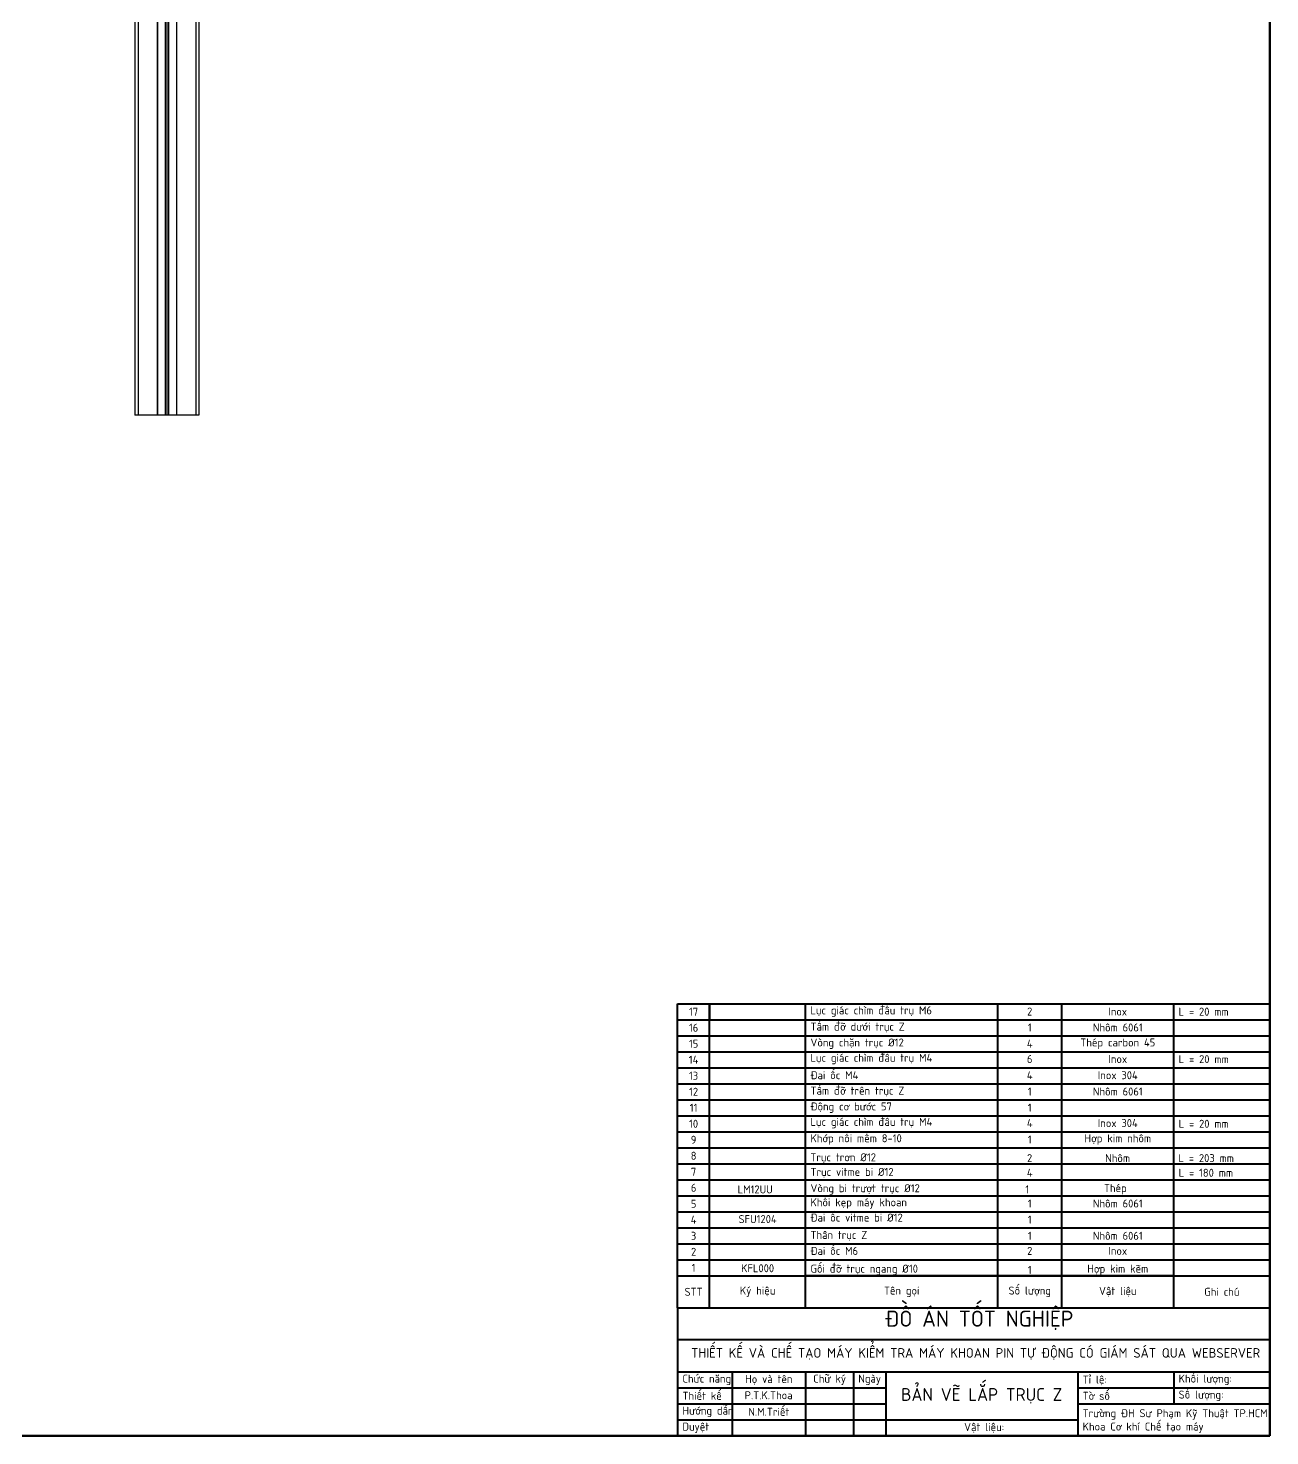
# Model space of a CAD drawing. Header units: millimetres. Extents: x 55 to 11032, y -227 to 3957.
# Drawn here: x 3967 to 4354.9, y 1679.4 to 2119.2 of the extents above; entities that cross this region are included whole.
import ezdxf

# ---------------------------------------------------------------- set-up
doc = ezdxf.new("R2010")
doc.units = ezdxf.units.MM
doc.header["$LTSCALE"] = 0.7
doc.layers.get('0').update_dxf_attribs({"color": 255})
for name, color, linetype, lineweight in [('AM_5', 10, 'Continuous', 25), ('CON', 7, 'Continuous', 50), ('KHUNGBV', 5, 'Continuous', 70), ('mãnh', 7, 'Continuous', 18), ('netdam', 7, 'Continuous', 40)]:
    doc.layers.add(name, color=color, linetype=linetype, lineweight=lineweight)
doc.styles.add('TCVN7824', font='tcvn+7284-2003r.ttf', dxfattribs={"height": 3.5})

# ---------------------------------------------------------------- blocks, each defined once
blk = doc.blocks.new('dfhjd')
at = {"layer": 'KHUNGBV', "color": 9, "ltscale": 5}
for p, q in [((7718.44, 3469.71), (7718.44, 2639.71)), ((7718.44, 2639.71), (6559.44, 2639.71))]:
    blk.add_line(p, q, dxfattribs=at)

msp = doc.modelspace()

# ---------------------------------------------------------------- linework, layer by layer
at = {"color": 7, "linetype": 'Continuous', "lineweight": 25}
for p, q in [((4000.389, 2398.296), (4000.389, 1998.296)), ((4001.389, 2398.296), (4001.389, 1998.296)), ((4007.389, 2398.296), (4007.389, 1998.296)), ((4007.45, 2398.296), (4007.45, 1998.296)), ((4009.869, 2398.296), (4009.869, 1998.296)), ((4010.389, 2398.296), (4010.389, 1998.296)), ((4010.909, 2398.296), (4010.909, 1998.296)), ((4013.328, 2398.296), (4013.328, 1998.296)), ((4013.389, 2398.296), (4013.389, 1998.296)), ((4019.389, 2398.296), (4019.389, 1998.296)), ((4020.389, 2398.296), (4020.389, 1998.296)), ((4001.389, 1998.296), (4000.389, 1998.296)), ((4007.389, 1998.296), (4001.389, 1998.296)), ((4007.45, 1998.296), (4007.389, 1998.296)), ((4009.869, 1998.296), (4007.45, 1998.296)), ((4010.389, 1998.296), (4009.869, 1998.296)), ((4010.909, 1998.296), (4010.389, 1998.296)), ((4013.328, 1998.296), (4010.909, 1998.296)), ((4013.389, 1998.296), (4013.328, 1998.296)), ((4019.389, 1998.296), (4013.389, 1998.296)), ((4020.389, 1998.296), (4019.389, 1998.296))]:
    msp.add_line(p, q, dxfattribs=at)
at = {"layer": 'CON', "ltscale": 5}
for p, q in [((4179.902, 1809.434), (4179.902, 1814.434)), ((4209.902, 1729.434), (4289.902, 1729.434)), ((4209.902, 1729.434), (4269.902, 1729.434)), ((4269.902, 1729.434), (4289.902, 1729.434)), ((4289.902, 1729.434), (4324.902, 1729.434)), ((4024.902, 1679.434), (4104.902, 1679.434)), ((4084.902, 1679.434), (4104.902, 1679.434)), ((4104.902, 1679.434), (4139.902, 1679.434))]:
    msp.add_line(p, q, dxfattribs=at)
at = {"layer": 'mãnh', "ltscale": 5}
msp.add_line((3984.902, 1679.434), (4169.902, 1679.434), dxfattribs=at)
at = {"layer": 'netdam'}
for p, q in [((4169.902, 1804.434), (4169.902, 1814.434)), ((4169.902, 1814.434), (4354.902, 1814.434)), ((4179.902, 1799.434), (4179.902, 1814.434)), ((4209.902, 1719.434), (4209.902, 1814.434)), ((4269.902, 1719.434), (4269.902, 1814.434)), ((4289.902, 1719.434), (4289.902, 1814.434)), ((4324.902, 1719.434), (4324.902, 1814.434)), ((4169.902, 1809.434), (4354.902, 1809.434)), ((4169.902, 1794.434), (4169.902, 1804.434)), ((4169.902, 1804.434), (4354.902, 1804.434)), ((4179.902, 1789.434), (4179.902, 1804.434)), ((4169.902, 1799.434), (4354.902, 1799.434)), ((4169.902, 1784.434), (4169.902, 1794.434)), ((4169.902, 1794.434), (4354.902, 1794.434)), ((4179.902, 1779.434), (4179.902, 1794.434)), ((4169.902, 1789.434), (4354.902, 1789.434)), ((4169.902, 1774.434), (4169.902, 1784.434)), ((4169.902, 1784.434), (4354.902, 1784.434)), ((4179.902, 1769.434), (4179.902, 1784.434)), ((4169.902, 1779.434), (4354.902, 1779.434)), ((4169.902, 1764.434), (4169.902, 1774.434)), ((4169.902, 1774.434), (4354.902, 1774.434)), ((4179.902, 1759.434), (4179.902, 1774.434)), ((4169.902, 1769.434), (4354.902, 1769.434)), ((4169.902, 1754.434), (4169.902, 1764.434)), ((4169.902, 1764.434), (4354.902, 1764.434)), ((4179.902, 1749.434), (4179.902, 1764.434)), ((4169.902, 1759.434), (4354.902, 1759.434)), ((4169.902, 1744.434), (4169.902, 1754.434)), ((4169.902, 1754.434), (4354.902, 1754.434)), ((4179.902, 1739.434), (4179.902, 1754.434)), ((4169.902, 1749.434), (4354.902, 1749.434)), ((4169.902, 1734.434), (4169.902, 1744.434)), ((4169.902, 1744.434), (4354.902, 1744.434)), ((4179.902, 1729.434), (4179.902, 1744.434)), ((4169.902, 1739.434), (4354.902, 1739.434)), ((4169.902, 1729.434), (4169.902, 1734.434)), ((4169.902, 1734.434), (4354.902, 1734.434)), ((4179.902, 1719.434), (4179.902, 1734.434)), ((4169.902, 1719.434), (4169.902, 1729.434)), ((4169.902, 1729.434), (4354.902, 1729.434)), ((4169.902, 1719.434), (4169.902, 1679.434)), ((4169.902, 1719.434), (4354.902, 1719.434)), ((4354.902, 1699.434), (4354.902, 1719.434)), ((4354.902, 1709.434), (4169.902, 1709.434)), ((4169.902, 1699.434), (4354.902, 1699.434)), ((4186.902, 1699.434), (4186.902, 1679.434)), ((4209.902, 1699.434), (4209.902, 1679.434)), ((4224.902, 1699.434), (4224.902, 1679.434)), ((4234.902, 1699.434), (4234.902, 1679.434)), ((4294.902, 1699.434), (4294.902, 1679.434)), ((4294.902, 1699.434), (4296.902, 1699.434)), ((4324.902, 1699.434), (4324.902, 1689.434)), ((4354.902, 1679.434), (4354.902, 1700.434)), ((4354.902, 1699.434), (4354.902, 1679.434)), ((4169.902, 1694.434), (4234.902, 1694.434)), ((4294.902, 1694.434), (4354.902, 1694.434)), ((4169.902, 1689.434), (4234.902, 1689.434)), ((4294.902, 1689.434), (4354.902, 1689.434)), ((4169.902, 1684.434), (4294.902, 1684.434)), ((4169.902, 1679.434), (4354.902, 1679.434)), ((4174.902, 1679.434), (4354.902, 1679.434))]:
    msp.add_line(p, q, dxfattribs=at)

# ---------------------------------------------------------------- block references
at = {"layer": 'AM_5'}
msp.add_blockref('dfhjd', (-3363.534, -960.28), dxfattribs=at)

# ---------------------------------------------------------------- texts
at = {"ltscale": 5, "style": 'TCVN7824'}
for s, width, heights, insert, char_height, attachment_point in [('17', 10, [0], (4174.902, 1811.934), 2.5, 5), (' Lục giác chìm đầu trụ M6', 60, [0], (4209.879, 1811.995), 2.5, 4), ('2', 20, [0], (4279.879, 1811.995), 2.5, 5), ('Inox', 35, [0], (4307.379, 1811.995), 2.5, 5), (' L = 20 mm', 30, [2.502], (4324.879, 1811.953), 2.5, 4), ('16', 10, [0], (4174.902, 1806.934), 2.5, 5), (' Tấm đỡ dưới trục Z', 60, [0], (4209.902, 1807.017), 2.5, 4), ('1', 20, [0], (4279.902, 1807.017), 2.5, 5), ('Nhôm 6061', 35, [0], (4307.402, 1807.017), 2.5, 5), ('15', 10, [0], (4174.902, 1801.934), 2.5, 5), (' Vòng chặn trục %%C12', 60, [0], (4209.902, 1801.946), 2.5, 4), ('4', 20, [0], (4279.902, 1801.946), 2.5, 5), ('Thép carbon 45', 35, [0], (4307.402, 1801.946), 2.5, 5), (' Lục giác chìm đầu trụ M4', 60, [0], (4209.902, 1797.159), 2.5, 4), ('14', 10, [0], (4174.902, 1796.934), 2.5, 5), ('6', 20, [0], (4279.902, 1797.159), 2.5, 5), ('Inox', 35, [0], (4307.402, 1797.159), 2.5, 5), (' L = 20 mm', 30, [2.502], (4324.902, 1797.117), 2.5, 4), ('13', 10, [0], (4174.902, 1791.934), 2.5, 5), (' Đai ốc M4', 60, [0], (4209.902, 1792.1), 2.5, 4), ('4', 20, [0], (4279.902, 1792.1), 2.5, 5), ('Inox 304', 35, [0], (4307.402, 1792.1), 2.5, 5), ('12', 10, [0], (4174.902, 1786.934), 2.5, 5), (' Tấm đỡ trên trục Z', 60, [0], (4209.902, 1787.003), 2.5, 4), ('1', 20, [0], (4279.902, 1787.003), 2.5, 5), ('Nhôm 6061', 35, [0], (4307.402, 1787.003), 2.5, 5), ('11', 10, [0], (4174.902, 1781.934), 2.5, 5), (' Động cơ bước 57', 60, [0], (4209.902, 1781.962), 2.5, 4), ('1', 20, [0], (4279.902, 1781.962), 2.5, 5), ('10', 10, [0], (4174.902, 1776.934), 2.5, 5), (' Lục giác chìm đầu trụ M4', 60, [0], (4209.902, 1777.146), 2.5, 4), ('4', 20, [0], (4279.902, 1777.146), 2.5, 5), ('Inox 304', 35, [0], (4307.402, 1777.146), 2.5, 5), (' L = 20 mm', 30, [2.502], (4324.902, 1776.934), 2.5, 4), ('9', 10, [0], (4174.902, 1771.934), 2.5, 5), (' Khớp nối mềm 8-10', 60, [0], (4209.902, 1772.016), 2.5, 4), ('1', 20, [0], (4279.902, 1772.016), 2.5, 5), ('Hợp kim nhôm', 35, [0], (4307.402, 1772.016), 2.5, 5), ('8', 10, [0], (4174.902, 1766.934), 2.5, 5), (' Trục trơn %%C12', 60, [0], (4209.856, 1766.196), 2.5, 4), ('2', 20, [0], (4279.856, 1766.196), 2.5, 5), ('Nhôm', 35, [0], (4307.356, 1766.196), 2.5, 5), (' L = 203 mm', 30, [2.502], (4324.856, 1766.196), 2.5, 4), ('7', 10, [0], (4174.902, 1761.934), 2.5, 5), (' Trục vitme bi %%C12', 60, [0], (4209.902, 1761.622), 2.5, 4), ('4', 20, [0], (4279.902, 1761.622), 2.5, 5), (' L = 180 mm', 30, [2.502], (4324.902, 1761.622), 2.5, 4), ('6', 10, [0], (4174.902, 1756.934), 2.5, 5), ('LM12UU', 30, [0], (4194.143, 1756.423), 2.5, 5), ('\\pxt10; Vòng bi trượt trục %%C12', 60, [0], (4209.902, 1756.423), 2.5, 4), ('1', 20, [0], (4279.143, 1756.423), 2.5, 5), ('Thép', 35, [0], (4306.643, 1756.482), 2.5, 5), ('5', 10, [0], (4174.902, 1751.934), 2.5, 5), (' Khối kẹp máy khoan', 60, [0], (4209.902, 1752.018), 2.5, 4), ('1', 20, [0], (4279.902, 1752.018), 2.5, 5), ('Nhôm 6061', 35, [0], (4307.402, 1752.018), 2.5, 5), ('4', 10, [0], (4174.902, 1746.934), 2.5, 5), ('{\\H0.71429x;SFU1204}', 30, [0], (4194.902, 1747.145), 3.5, 5), (' Đai ốc vitme bi %%C12', 60, [0], (4209.902, 1747.617), 2.5, 4), ('1', 20, [0], (4279.902, 1746.997), 2.5, 5), ('3', 10, [0], (4174.902, 1741.934), 2.5, 5), (' Thân trục Z', 60, [0], (4209.902, 1741.934), 2.5, 4), ('1', 20, [0], (4279.902, 1741.934), 2.5, 5), ('Nhôm 6061', 35, [0], (4307.402, 1741.934), 2.5, 5), ('2', 10, [0], (4174.902, 1736.934), 2.5, 5), (' Đai ốc M6', 60, [0], (4209.902, 1737.215), 2.5, 4), ('2', 20, [0], (4279.902, 1737.215), 2.5, 5), ('Inox', 35, [0], (4307.402, 1737.215), 2.5, 5), ('1', 10, [0], (4174.902, 1731.934), 2.5, 5), ('{\\H0.71429x;KFL000}', 30, [0], (4194.902, 1731.795), 3.5, 5), (' Gối đỡ trục ngang %%C10', 60, [3.229], (4209.902, 1731.283), 2.5, 4), ('Hợp kim kẽm', 35, [0], (4307.402, 1731.283), 2.5, 5), ('1', 20, [0], (4279.902, 1731.283), 2.5, 5), ('STT', 10, [0], (4174.902, 1724.434), 2.5, 5), ('Ký hiệu', 30, [0], (4194.902, 1724.434), 2.5, 5), ('Tên gọi', 60, [0], (4239.902, 1724.434), 2.5, 5), ('Số lượng', 20, [0], (4279.902, 1724.434), 2.5, 5), ('Vật liệu', 35, [0], (4307.402, 1724.434), 2.5, 5), ('Ghi chú', 30, [0], (4339.902, 1724.434), 2.5, 5), (' Chức năng', 17, [0], (4169.902, 1696.934), 2.5, 4), ('Họ và tên', 23, [0], (4198.402, 1696.934), 2.5, 5), ('Chữ ký', 15, [0], (4217.402, 1696.934), 2.5, 5), ('Ngày', 10, [0], (4229.902, 1696.934), 2.5, 5), (' Tỉ lệ: ', 30, [5], (4294.902, 1696.749), 2.5, 4), (' Khối lượng:', 30, [0], (4324.902, 1696.934), 2.5, 4), (' Thiết kế', 17, [0], (4169.902, 1691.934), 2.5, 4), ('P.T.K.Thoa', 23, [0], (4198.334, 1692.119), 2.5, 5), (' Tờ số', 30, [0], (4294.902, 1691.934), 2.5, 4), (' Số lượng: ', 30, [0], (4324.902, 1691.934), 2.5, 4), (' Hướng dẫn', 17, [0], (4169.902, 1686.934), 2.5, 4), ('N.M.Triết', 23, [0], (4198.402, 1686.934), 2.5, 5), (' Trường ĐH Sư Phạm Kỹ Thuật TP.HCM\\P Khoa Cơ khí Chế tạo máy', 60, [10], (4294.902, 1680.333), 2.5, 7), (' Duyệt', 17, [0], (4169.902, 1681.934), 2.5, 4), (' Vật liệu: ', 60, [0], (4264.902, 1681.934), 2.5, 5)]:
    msp.add_mtext_dynamic_manual_height_columns(s, width=width, gutter_width=17.5, heights=heights, dxfattribs=dict(at, insert=insert, char_height=char_height, attachment_point=attachment_point))
at = {"width": 185, "attachment_point": 1, "style": 'TCVN7824'}
for s, insert, char_height in [('{\\W7.125;   }ĐỒ ÁN TỐT NGHIỆP ', (4169.902, 1718.543), 5), ('{\\C0;THIẾT KẾ VÀ CHẾ TẠO MÁY KIỂM TRA MÁY KHOAN PIN TỰ ĐỘNG CÓ GIÁM SÁT QUA WEBSERVER}', (4174.117, 1706.847), 3)]:
    msp.add_mtext(s, dxfattribs=dict(at, insert=insert, char_height=char_height))
at = {"layer": 'netdam', "ltscale": 5, "insert": (4264.902, 1691.934), "char_height": 4, "attachment_point": 5, "style": 'TCVN7824'}
msp.add_mtext_dynamic_manual_height_columns('BẢN VẼ LẮP TRỤC Z', width=60, gutter_width=17.5, heights=[0], dxfattribs=at)

doc.saveas('drawing.dxf')
